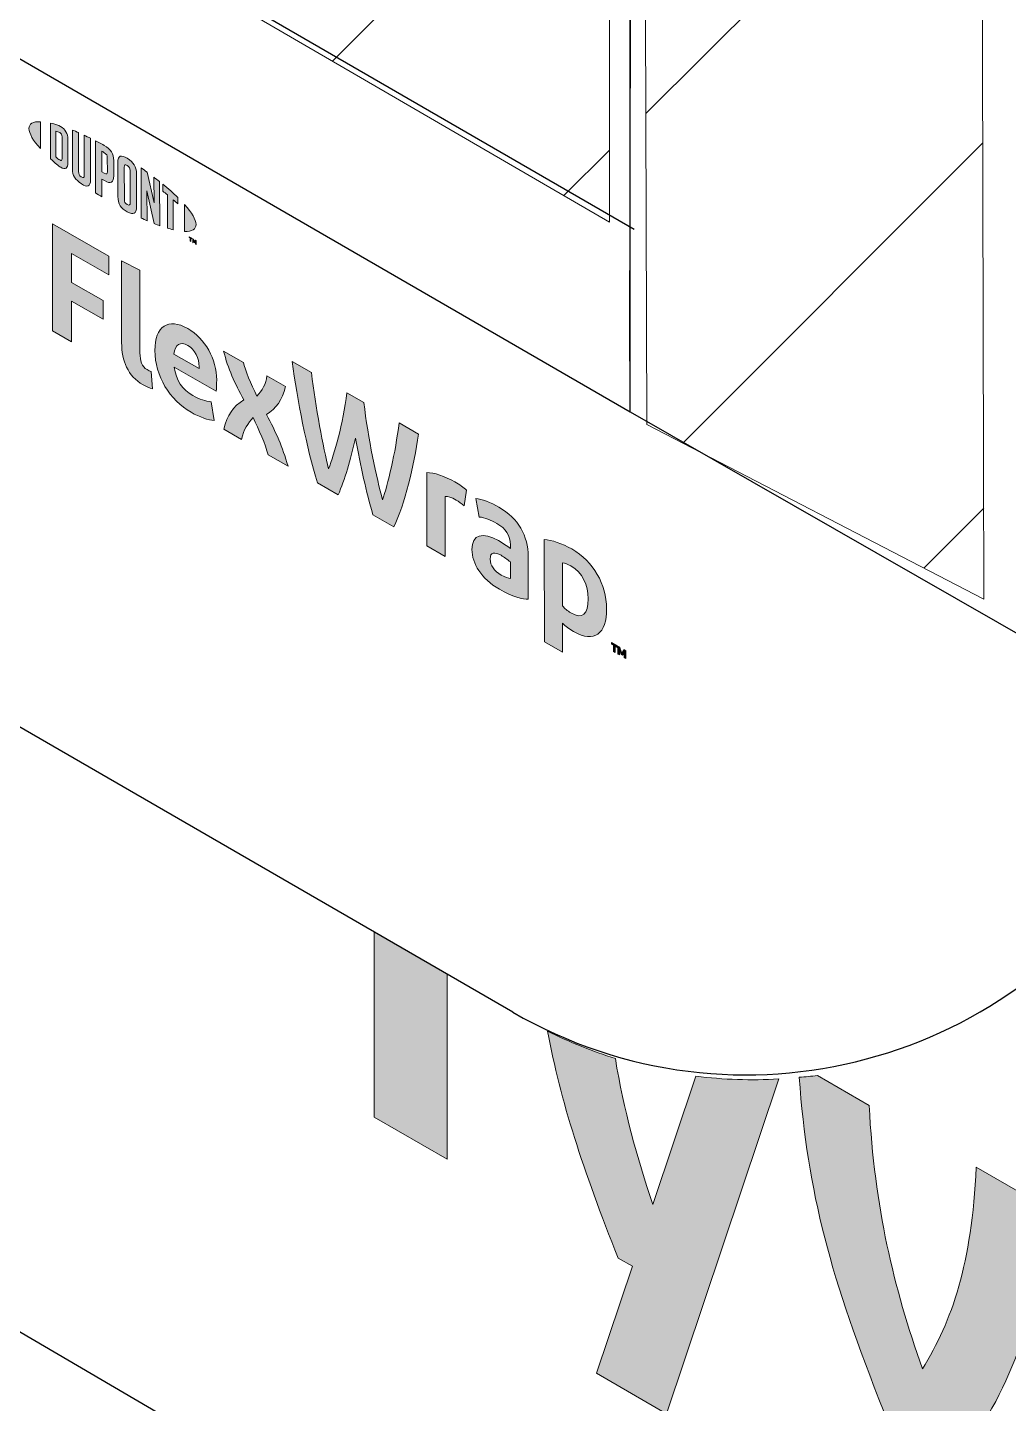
# Model space of a CAD drawing. Extents: x -1392 to 5791, y -3809 to 1722.
# Drawn here: x 5004.1 to 5042, y -2899 to -2845.8 of the extents above; entities that cross this region are included whole.
import ezdxf

# ---------------------------------------------------------------- set-up
doc = ezdxf.new("R2010")
doc.units = 0
doc.header["$MEASUREMENT"] = 0
for name, color, linetype, lineweight in [('G-ANNO-TTLB', 7, 'Continuous', 0), ('Layer 12', 7, 'Continuous', 0), ('TYVEK', 7, 'Continuous', 0), ('WALL SCRATCH', 7, 'Continuous', 0), ('X-REF - TRACED', 7, 'Continuous', 0)]:
    doc.layers.add(name, color=color, linetype=linetype, lineweight=lineweight)
pattern_1 = [(45, (0, 0), (-7.071067, 7.071069), [])]

# ---------------------------------------------------------------- blocks, each defined once
blk = doc.blocks.new('Block_348')
at = {"layer": 'TYVEK', "true_color": 0x003b71, "transparency": 33554687}
h = blk.add_hatch(color=156, dxfattribs=at)
h.dxf.hatch_style = 2
edge = h.paths.add_edge_path()
edge.add_spline(control_points=[(5005.115, -2857.536), (5005.115, -2857.536), (5005.105, -2853.395), (5005.105, -2853.395), (5005.105, -2853.395), (5007.29, -2854.65), (5007.29, -2854.65), (5007.29, -2854.65), (5007.292, -2855.372), (5007.292, -2855.372), (5007.292, -2855.372), (5005.84, -2854.538), (5005.84, -2854.538), (5005.84, -2854.538), (5005.843, -2855.662), (5005.843, -2855.662), (5005.843, -2855.662), (5007.064, -2856.363), (5007.064, -2856.363), (5007.064, -2856.363), (5007.065, -2857.085), (5007.065, -2857.085), (5007.065, -2857.085), (5005.844, -2856.384), (5005.844, -2856.384), (5005.844, -2856.384), (5005.848, -2857.958), (5005.848, -2857.958), (5005.848, -2857.958), (5005.115, -2857.536), (5005.115, -2857.536)], knot_values=[0, 0, 0, 0, 1, 1, 1, 2, 2, 2, 3, 3, 3, 4, 4, 4, 5, 5, 5, 6, 6, 6, 7, 7, 7, 8, 8, 8, 9, 9, 9, 10, 10, 10, 10], degree=3, periodic=0)
h = blk.add_hatch(color=156, dxfattribs=at)
h.dxf.hatch_style = 2
edge = h.paths.add_edge_path()
edge.add_spline(control_points=[(5008.488, -2858.38), (5008.488, -2858.699), (5008.561, -2858.912), (5008.766, -2859.03), (5008.817, -2859.059), (5008.868, -2859.083), (5008.915, -2859.098), (5008.915, -2859.098), (5008.967, -2859.772), (5008.967, -2859.772), (5008.87, -2859.74), (5008.711, -2859.672), (5008.608, -2859.613), (5008.018, -2859.274), (5007.781, -2858.695), (5007.78, -2857.985), (5007.78, -2857.985), (5007.772, -2854.826), (5007.772, -2854.826), (5007.772, -2854.826), (5008.48, -2855.186), (5008.48, -2855.186), (5008.48, -2855.186), (5008.488, -2858.38), (5008.488, -2858.38)], knot_values=[0, 0, 0, 0, 1, 1, 1, 2, 2, 2, 3, 3, 3, 4, 4, 4, 5, 5, 5, 6, 6, 6, 7, 7, 7, 8, 8, 8, 8], degree=3, periodic=0)
h = blk.add_hatch(color=156, dxfattribs=at)
h.dxf.hatch_style = 2
edge = h.paths.add_edge_path()
edge.add_spline(control_points=[(5009.799, -2858.43), (5009.799, -2858.43), (5010.774, -2858.99), (5010.774, -2858.99), (5010.774, -2858.99), (5010.774, -2858.919), (5010.774, -2858.919), (5010.773, -2858.587), (5010.618, -2858.256), (5010.336, -2858.094), (5010.039, -2857.924), (5009.844, -2858.054), (5009.799, -2858.43)], knot_values=[0, 0, 0, 0, 1, 1, 1, 2, 2, 2, 3, 3, 3, 4, 4, 4, 4], degree=3, periodic=0)
edge = h.paths.add_edge_path()
edge.add_spline(control_points=[(5011.358, -2860.991), (5011.132, -2860.979), (5010.799, -2860.871), (5010.46, -2860.676), (5009.634, -2860.202), (5009.069, -2859.275), (5009.066, -2858.293), (5009.064, -2857.352), (5009.581, -2857.011), (5010.335, -2857.444), (5011.007, -2857.83), (5011.449, -2858.633), (5011.451, -2859.426), (5011.452, -2859.603), (5011.442, -2859.751), (5011.432, -2859.864), (5011.432, -2859.864), (5009.811, -2858.933), (5009.811, -2858.933), (5009.878, -2859.444), (5010.12, -2859.796), (5010.531, -2860.031), (5010.782, -2860.176), (5011.023, -2860.249), (5011.243, -2860.269), (5011.243, -2860.269), (5011.358, -2860.991), (5011.358, -2860.991)], knot_values=[0, 0, 0, 0, 1, 1, 1, 2, 2, 2, 3, 3, 3, 4, 4, 4, 5, 5, 5, 6, 6, 6, 7, 7, 7, 8, 8, 8, 9, 9, 9, 9], degree=3, periodic=0)
h = blk.add_hatch(color=156, dxfattribs=at)
h.dxf.hatch_style = 2
edge = h.paths.add_edge_path()
edge.add_spline(control_points=[(5012.498, -2860.192), (5012.153, -2859.557), (5011.88, -2858.993), (5011.72, -2858.31), (5011.72, -2858.31), (5012.484, -2858.749), (5012.484, -2858.749), (5012.552, -2859.053), (5012.778, -2859.585), (5013.005, -2860.052), (5013.194, -2859.836), (5013.357, -2859.581), (5013.392, -2859.27), (5013.392, -2859.27), (5014.111, -2859.682), (5014.111, -2859.682), (5013.979, -2860.221), (5013.754, -2860.523), (5013.37, -2860.758), (5013.741, -2861.449), (5013.993, -2862.007), (5014.205, -2862.755), (5014.205, -2862.755), (5013.441, -2862.316), (5013.441, -2862.316), (5013.332, -2861.923), (5013.075, -2861.332), (5012.858, -2860.883), (5012.664, -2861.097), (5012.48, -2861.346), (5012.41, -2861.724), (5012.41, -2861.724), (5011.722, -2861.33), (5011.722, -2861.33), (5011.849, -2860.788), (5012.089, -2860.453), (5012.498, -2860.192)], knot_values=[0, 0, 0, 0, 1, 1, 1, 2, 2, 2, 3, 3, 3, 4, 4, 4, 5, 5, 5, 6, 6, 6, 7, 7, 7, 8, 8, 8, 9, 9, 9, 10, 10, 10, 11, 11, 11, 12, 12, 12, 12], degree=3, periodic=0)
h = blk.add_hatch(color=156, dxfattribs=at)
h.dxf.hatch_style = 2
edge = h.paths.add_edge_path()
edge.add_spline(control_points=[(5018.499, -2861.086), (5018.499, -2861.086), (5019.248, -2861.516), (5019.248, -2861.516), (5019.057, -2862.782), (5018.722, -2864.214), (5018.289, -2865.1), (5018.289, -2865.1), (5017.483, -2864.637), (5017.483, -2864.637), (5017.23, -2863.754), (5017.002, -2862.754), (5016.81, -2861.675), (5016.618, -2862.534), (5016.399, -2863.276), (5016.144, -2863.869), (5016.144, -2863.869), (5015.339, -2863.406), (5015.339, -2863.406), (5014.926, -2862.035), (5014.558, -2860.199), (5014.364, -2858.712), (5014.364, -2858.712), (5015.108, -2859.139), (5015.108, -2859.139), (5015.27, -2860.478), (5015.561, -2862.045), (5015.773, -2862.858), (5015.992, -2862.292), (5016.332, -2861.129), (5016.478, -2859.925), (5016.478, -2859.925), (5017.135, -2860.302), (5017.135, -2860.302), (5017.292, -2861.68), (5017.629, -2863.232), (5017.856, -2864.054), (5018.06, -2863.479), (5018.348, -2862.245), (5018.499, -2861.086)], knot_values=[0, 0, 0, 0, 1, 1, 1, 2, 2, 2, 3, 3, 3, 4, 4, 4, 5, 5, 5, 6, 6, 6, 7, 7, 7, 8, 8, 8, 9, 9, 9, 10, 10, 10, 11, 11, 11, 12, 12, 12, 13, 13, 13, 13], degree=3, periodic=0)
h = blk.add_hatch(color=156, dxfattribs=at)
h.dxf.hatch_style = 2
edge = h.paths.add_edge_path()
edge.add_spline(control_points=[(5020.641, -2863.361), (5020.826, -2863.467), (5021, -2863.591), (5021.103, -2863.679), (5021.103, -2863.679), (5021.002, -2864.289), (5021.002, -2864.289), (5020.915, -2864.203), (5020.807, -2864.129), (5020.699, -2864.068), (5020.509, -2863.959), (5020.381, -2863.926), (5020.274, -2863.924), (5020.274, -2863.924), (5020.279, -2866.243), (5020.279, -2866.243), (5020.279, -2866.243), (5019.571, -2865.836), (5019.571, -2865.836), (5019.571, -2865.836), (5019.565, -2863.003), (5019.565, -2863.003), (5019.841, -2863.002), (5020.272, -2863.149), (5020.641, -2863.361)], knot_values=[0, 0, 0, 0, 1, 1, 1, 2, 2, 2, 3, 3, 3, 4, 4, 4, 5, 5, 5, 6, 6, 6, 7, 7, 7, 8, 8, 8, 8], degree=3, periodic=0)
h = blk.add_hatch(color=156, dxfattribs=at)
h.dxf.hatch_style = 2
edge = h.paths.add_edge_path()
edge.add_spline(control_points=[(5022.797, -2867.091), (5022.797, -2867.091), (5022.795, -2866.458), (5022.795, -2866.458), (5022.677, -2866.361), (5022.554, -2866.272), (5022.431, -2866.202), (5022.195, -2866.066), (5022.011, -2866.067), (5022.011, -2866.345), (5022.012, -2866.593), (5022.166, -2866.812), (5022.438, -2866.968), (5022.592, -2867.056), (5022.72, -2867.094), (5022.797, -2867.091)], knot_values=[0, 0, 0, 0, 1, 1, 1, 2, 2, 2, 3, 3, 3, 4, 4, 4, 5, 5, 5, 5], degree=3, periodic=0)
edge = h.paths.add_edge_path()
edge.add_spline(control_points=[(5022.368, -2867.512), (5021.665, -2867.109), (5021.31, -2866.509), (5021.309, -2865.977), (5021.307, -2865.391), (5021.722, -2865.287), (5022.337, -2865.634), (5022.481, -2865.717), (5022.666, -2865.846), (5022.794, -2865.944), (5022.794, -2865.944), (5022.794, -2865.802), (5022.794, -2865.802), (5022.793, -2865.441), (5022.613, -2865.166), (5022.269, -2864.969), (5022.043, -2864.839), (5021.802, -2864.742), (5021.592, -2864.722), (5021.592, -2864.722), (5021.462, -2864.009), (5021.462, -2864.009), (5021.683, -2864.03), (5022.037, -2864.162), (5022.35, -2864.342), (5023.104, -2864.775), (5023.479, -2865.451), (5023.481, -2866.249), (5023.481, -2866.249), (5023.485, -2867.894), (5023.485, -2867.894), (5023.275, -2867.898), (5022.881, -2867.807), (5022.368, -2867.512)], knot_values=[0, 0, 0, 0, 1, 1, 1, 2, 2, 2, 3, 3, 3, 4, 4, 4, 5, 5, 5, 6, 6, 6, 7, 7, 7, 8, 8, 8, 9, 9, 9, 10, 10, 10, 11, 11, 11, 11], degree=3, periodic=0)
h = blk.add_hatch(color=156, dxfattribs=at)
h.dxf.hatch_style = 2
edge = h.paths.add_edge_path()
edge.add_spline(control_points=[(5025.131, -2868.425), (5025.583, -2868.685), (5025.792, -2868.486), (5025.791, -2867.877), (5025.789, -2867.344), (5025.594, -2866.877), (5025.127, -2866.609), (5024.998, -2866.536), (5024.906, -2866.512), (5024.799, -2866.498), (5024.799, -2866.498), (5024.803, -2868.154), (5024.803, -2868.154), (5024.9, -2868.257), (5024.982, -2868.34), (5025.131, -2868.425)], knot_values=[0, 0, 0, 0, 1, 1, 1, 2, 2, 2, 3, 3, 3, 4, 4, 4, 5, 5, 5, 5], degree=3, periodic=0)
edge = h.paths.add_edge_path()
edge.add_spline(control_points=[(5025.235, -2869.147), (5025.056, -2869.044), (5024.933, -2868.949), (5024.804, -2868.822), (5024.804, -2868.822), (5024.807, -2869.946), (5024.807, -2869.946), (5024.807, -2869.946), (5024.104, -2869.543), (5024.104, -2869.543), (5024.104, -2869.543), (5024.094, -2865.597), (5024.094, -2865.597), (5024.387, -2865.611), (5024.797, -2865.746), (5025.161, -2865.956), (5026.002, -2866.439), (5026.506, -2867.319), (5026.509, -2868.265), (5026.511, -2869.235), (5026.036, -2869.606), (5025.235, -2869.147)], knot_values=[0, 0, 0, 0, 1, 1, 1, 2, 2, 2, 3, 3, 3, 4, 4, 4, 5, 5, 5, 6, 6, 6, 7, 7, 7, 7], degree=3, periodic=0)
h = blk.add_hatch(color=156, dxfattribs=at)
h.dxf.hatch_style = 2
edge = h.paths.add_edge_path()
edge.add_spline(control_points=[(5027.017, -2869.752), (5027.043, -2869.839), (5027.068, -2869.906), (5027.099, -2869.976), (5027.129, -2869.941), (5027.15, -2869.901), (5027.176, -2869.843), (5027.176, -2869.843), (5027.25, -2869.885), (5027.25, -2869.885), (5027.25, -2869.885), (5027.25, -2870.191), (5027.25, -2870.191), (5027.25, -2870.191), (5027.186, -2870.154), (5027.186, -2870.154), (5027.186, -2870.154), (5027.186, -2870.013), (5027.186, -2870.013), (5027.186, -2870.013), (5027.189, -2869.967), (5027.189, -2869.967), (5027.168, -2870.001), (5027.144, -2870.036), (5027.122, -2870.062), (5027.122, -2870.062), (5027.073, -2870.034), (5027.073, -2870.034), (5027.051, -2869.982), (5027.026, -2869.918), (5027.004, -2869.859), (5027.004, -2869.859), (5027.008, -2869.911), (5027.008, -2869.911), (5027.008, -2869.911), (5027.008, -2870.052), (5027.008, -2870.052), (5027.008, -2870.052), (5026.944, -2870.015), (5026.944, -2870.015), (5026.944, -2870.015), (5026.943, -2869.709), (5026.943, -2869.709), (5026.943, -2869.709), (5027.017, -2869.752), (5027.017, -2869.752)], knot_values=[0, 0, 0, 0, 1, 1, 1, 2, 2, 2, 3, 3, 3, 4, 4, 4, 5, 5, 5, 6, 6, 6, 7, 7, 7, 8, 8, 8, 9, 9, 9, 10, 10, 10, 11, 11, 11, 12, 12, 12, 13, 13, 13, 14, 14, 14, 15, 15, 15, 15], degree=3, periodic=0)
edge = h.paths.add_edge_path()
edge.add_spline(control_points=[(5026.771, -2869.678), (5026.771, -2869.678), (5026.699, -2869.637), (5026.699, -2869.637), (5026.699, -2869.637), (5026.699, -2869.569), (5026.699, -2869.569), (5026.699, -2869.569), (5026.914, -2869.693), (5026.914, -2869.693), (5026.914, -2869.693), (5026.914, -2869.76), (5026.914, -2869.76), (5026.914, -2869.76), (5026.842, -2869.719), (5026.842, -2869.719), (5026.842, -2869.719), (5026.843, -2869.957), (5026.843, -2869.957), (5026.843, -2869.957), (5026.771, -2869.916), (5026.771, -2869.916), (5026.771, -2869.916), (5026.771, -2869.678), (5026.771, -2869.678)], knot_values=[0, 0, 0, 0, 1, 1, 1, 2, 2, 2, 3, 3, 3, 4, 4, 4, 5, 5, 5, 6, 6, 6, 7, 7, 7, 8, 8, 8, 8], degree=3, periodic=0)
at = {"layer": 'TYVEK'}
for points, knots in [([(5005.115, -2857.536), (5005.115, -2857.536), (5005.105, -2853.395), (5005.105, -2853.395), (5005.105, -2853.395), (5007.29, -2854.65), (5007.29, -2854.65), (5007.29, -2854.65), (5007.292, -2855.372), (5007.292, -2855.372), (5007.292, -2855.372), (5005.84, -2854.538), (5005.84, -2854.538), (5005.84, -2854.538), (5005.843, -2855.662), (5005.843, -2855.662), (5005.843, -2855.662), (5007.064, -2856.363), (5007.064, -2856.363), (5007.064, -2856.363), (5007.065, -2857.085), (5007.065, -2857.085), (5007.065, -2857.085), (5005.844, -2856.384), (5005.844, -2856.384), (5005.844, -2856.384), (5005.848, -2857.958), (5005.848, -2857.958), (5005.848, -2857.958), (5005.115, -2857.536), (5005.115, -2857.536)], [0, 0, 0, 0, 1, 1, 1, 2, 2, 2, 3, 3, 3, 4, 4, 4, 5, 5, 5, 6, 6, 6, 7, 7, 7, 8, 8, 8, 9, 9, 9, 10, 10, 10, 10]), ([(5008.488, -2858.38), (5008.488, -2858.699), (5008.561, -2858.912), (5008.766, -2859.03), (5008.817, -2859.059), (5008.868, -2859.083), (5008.915, -2859.098), (5008.915, -2859.098), (5008.967, -2859.772), (5008.967, -2859.772), (5008.87, -2859.74), (5008.711, -2859.672), (5008.608, -2859.613), (5008.018, -2859.274), (5007.781, -2858.695), (5007.78, -2857.985), (5007.78, -2857.985), (5007.772, -2854.826), (5007.772, -2854.826), (5007.772, -2854.826), (5008.48, -2855.186), (5008.48, -2855.186), (5008.48, -2855.186), (5008.488, -2858.38), (5008.488, -2858.38)], [0, 0, 0, 0, 1, 1, 1, 2, 2, 2, 3, 3, 3, 4, 4, 4, 5, 5, 5, 6, 6, 6, 7, 7, 7, 8, 8, 8, 8]), ([(5011.358, -2860.991), (5011.132, -2860.979), (5010.799, -2860.871), (5010.46, -2860.676), (5009.634, -2860.202), (5009.069, -2859.275), (5009.066, -2858.293), (5009.064, -2857.352), (5009.581, -2857.011), (5010.335, -2857.444), (5011.007, -2857.83), (5011.449, -2858.633), (5011.451, -2859.426), (5011.452, -2859.603), (5011.442, -2859.751), (5011.432, -2859.864), (5011.432, -2859.864), (5009.811, -2858.933), (5009.811, -2858.933), (5009.878, -2859.444), (5010.12, -2859.796), (5010.531, -2860.031), (5010.782, -2860.176), (5011.023, -2860.249), (5011.243, -2860.269), (5011.243, -2860.269), (5011.358, -2860.991), (5011.358, -2860.991)], [0, 0, 0, 0, 1, 1, 1, 2, 2, 2, 3, 3, 3, 4, 4, 4, 5, 5, 5, 6, 6, 6, 7, 7, 7, 8, 8, 8, 9, 9, 9, 9]), ([(5009.799, -2858.43), (5009.799, -2858.43), (5010.774, -2858.99), (5010.774, -2858.99), (5010.774, -2858.99), (5010.774, -2858.919), (5010.774, -2858.919), (5010.773, -2858.587), (5010.618, -2858.256), (5010.336, -2858.094), (5010.039, -2857.924), (5009.844, -2858.054), (5009.799, -2858.43)], [0, 0, 0, 0, 1, 1, 1, 2, 2, 2, 3, 3, 3, 4, 4, 4, 4]), ([(5012.498, -2860.192), (5012.153, -2859.557), (5011.88, -2858.993), (5011.72, -2858.31), (5011.72, -2858.31), (5012.484, -2858.749), (5012.484, -2858.749), (5012.552, -2859.053), (5012.778, -2859.585), (5013.005, -2860.052), (5013.194, -2859.836), (5013.357, -2859.581), (5013.392, -2859.27), (5013.392, -2859.27), (5014.111, -2859.682), (5014.111, -2859.682), (5013.979, -2860.221), (5013.754, -2860.523), (5013.37, -2860.758), (5013.741, -2861.449), (5013.993, -2862.007), (5014.205, -2862.755), (5014.205, -2862.755), (5013.441, -2862.316), (5013.441, -2862.316), (5013.332, -2861.923), (5013.075, -2861.332), (5012.858, -2860.883), (5012.664, -2861.097), (5012.48, -2861.346), (5012.41, -2861.724), (5012.41, -2861.724), (5011.722, -2861.33), (5011.722, -2861.33), (5011.849, -2860.788), (5012.089, -2860.453), (5012.498, -2860.192)], [0, 0, 0, 0, 1, 1, 1, 2, 2, 2, 3, 3, 3, 4, 4, 4, 5, 5, 5, 6, 6, 6, 7, 7, 7, 8, 8, 8, 9, 9, 9, 10, 10, 10, 11, 11, 11, 12, 12, 12, 12]), ([(5018.499, -2861.086), (5018.499, -2861.086), (5019.248, -2861.516), (5019.248, -2861.516), (5019.057, -2862.782), (5018.722, -2864.214), (5018.289, -2865.1), (5018.289, -2865.1), (5017.483, -2864.637), (5017.483, -2864.637), (5017.23, -2863.754), (5017.002, -2862.754), (5016.81, -2861.675), (5016.618, -2862.534), (5016.399, -2863.276), (5016.144, -2863.869), (5016.144, -2863.869), (5015.339, -2863.406), (5015.339, -2863.406), (5014.926, -2862.035), (5014.558, -2860.199), (5014.364, -2858.712), (5014.364, -2858.712), (5015.108, -2859.139), (5015.108, -2859.139), (5015.27, -2860.478), (5015.561, -2862.045), (5015.773, -2862.858), (5015.992, -2862.292), (5016.332, -2861.129), (5016.478, -2859.925), (5016.478, -2859.925), (5017.135, -2860.302), (5017.135, -2860.302), (5017.292, -2861.68), (5017.629, -2863.232), (5017.856, -2864.054), (5018.06, -2863.479), (5018.348, -2862.245), (5018.499, -2861.086)], [0, 0, 0, 0, 1, 1, 1, 2, 2, 2, 3, 3, 3, 4, 4, 4, 5, 5, 5, 6, 6, 6, 7, 7, 7, 8, 8, 8, 9, 9, 9, 10, 10, 10, 11, 11, 11, 12, 12, 12, 13, 13, 13, 13]), ([(5020.641, -2863.361), (5020.826, -2863.467), (5021, -2863.591), (5021.103, -2863.679), (5021.103, -2863.679), (5021.002, -2864.289), (5021.002, -2864.289), (5020.915, -2864.203), (5020.807, -2864.129), (5020.699, -2864.068), (5020.509, -2863.959), (5020.381, -2863.926), (5020.274, -2863.924), (5020.274, -2863.924), (5020.279, -2866.243), (5020.279, -2866.243), (5020.279, -2866.243), (5019.571, -2865.836), (5019.571, -2865.836), (5019.571, -2865.836), (5019.565, -2863.003), (5019.565, -2863.003), (5019.841, -2863.002), (5020.272, -2863.149), (5020.641, -2863.361)], [0, 0, 0, 0, 1, 1, 1, 2, 2, 2, 3, 3, 3, 4, 4, 4, 5, 5, 5, 6, 6, 6, 7, 7, 7, 8, 8, 8, 8]), ([(5022.368, -2867.512), (5021.665, -2867.109), (5021.31, -2866.509), (5021.309, -2865.977), (5021.307, -2865.391), (5021.722, -2865.287), (5022.337, -2865.634), (5022.481, -2865.717), (5022.666, -2865.846), (5022.794, -2865.944), (5022.794, -2865.944), (5022.794, -2865.802), (5022.794, -2865.802), (5022.793, -2865.441), (5022.613, -2865.166), (5022.269, -2864.969), (5022.043, -2864.839), (5021.802, -2864.742), (5021.592, -2864.722), (5021.592, -2864.722), (5021.462, -2864.009), (5021.462, -2864.009), (5021.683, -2864.03), (5022.037, -2864.162), (5022.35, -2864.342), (5023.104, -2864.775), (5023.479, -2865.451), (5023.481, -2866.249), (5023.481, -2866.249), (5023.485, -2867.894), (5023.485, -2867.894), (5023.275, -2867.898), (5022.881, -2867.807), (5022.368, -2867.512)], [0, 0, 0, 0, 1, 1, 1, 2, 2, 2, 3, 3, 3, 4, 4, 4, 5, 5, 5, 6, 6, 6, 7, 7, 7, 8, 8, 8, 9, 9, 9, 10, 10, 10, 11, 11, 11, 11]), ([(5025.235, -2869.147), (5025.056, -2869.044), (5024.933, -2868.949), (5024.804, -2868.822), (5024.804, -2868.822), (5024.807, -2869.946), (5024.807, -2869.946), (5024.807, -2869.946), (5024.104, -2869.543), (5024.104, -2869.543), (5024.104, -2869.543), (5024.094, -2865.597), (5024.094, -2865.597), (5024.387, -2865.611), (5024.797, -2865.746), (5025.161, -2865.956), (5026.002, -2866.439), (5026.506, -2867.319), (5026.509, -2868.265), (5026.511, -2869.235), (5026.036, -2869.606), (5025.235, -2869.147)], [0, 0, 0, 0, 1, 1, 1, 2, 2, 2, 3, 3, 3, 4, 4, 4, 5, 5, 5, 6, 6, 6, 7, 7, 7, 7]), ([(5022.797, -2867.091), (5022.797, -2867.091), (5022.795, -2866.458), (5022.795, -2866.458), (5022.677, -2866.361), (5022.554, -2866.272), (5022.431, -2866.202), (5022.195, -2866.066), (5022.011, -2866.067), (5022.011, -2866.345), (5022.012, -2866.593), (5022.166, -2866.812), (5022.438, -2866.968), (5022.592, -2867.056), (5022.72, -2867.094), (5022.797, -2867.091)], [0, 0, 0, 0, 1, 1, 1, 2, 2, 2, 3, 3, 3, 4, 4, 4, 5, 5, 5, 5]), ([(5025.131, -2868.425), (5025.583, -2868.685), (5025.792, -2868.486), (5025.791, -2867.877), (5025.789, -2867.344), (5025.594, -2866.877), (5025.127, -2866.609), (5024.998, -2866.536), (5024.906, -2866.512), (5024.799, -2866.498), (5024.799, -2866.498), (5024.803, -2868.154), (5024.803, -2868.154), (5024.9, -2868.257), (5024.982, -2868.34), (5025.131, -2868.425)], [0, 0, 0, 0, 1, 1, 1, 2, 2, 2, 3, 3, 3, 4, 4, 4, 5, 5, 5, 5]), ([(5026.771, -2869.678), (5026.771, -2869.678), (5026.699, -2869.637), (5026.699, -2869.637), (5026.699, -2869.637), (5026.699, -2869.569), (5026.699, -2869.569), (5026.699, -2869.569), (5026.914, -2869.693), (5026.914, -2869.693), (5026.914, -2869.693), (5026.914, -2869.76), (5026.914, -2869.76), (5026.914, -2869.76), (5026.842, -2869.719), (5026.842, -2869.719), (5026.842, -2869.719), (5026.843, -2869.957), (5026.843, -2869.957), (5026.843, -2869.957), (5026.771, -2869.916), (5026.771, -2869.916), (5026.771, -2869.916), (5026.771, -2869.678), (5026.771, -2869.678)], [0, 0, 0, 0, 1, 1, 1, 2, 2, 2, 3, 3, 3, 4, 4, 4, 5, 5, 5, 6, 6, 6, 7, 7, 7, 8, 8, 8, 8]), ([(5027.017, -2869.752), (5027.043, -2869.839), (5027.068, -2869.906), (5027.099, -2869.976), (5027.129, -2869.941), (5027.15, -2869.901), (5027.176, -2869.843), (5027.176, -2869.843), (5027.25, -2869.885), (5027.25, -2869.885), (5027.25, -2869.885), (5027.25, -2870.191), (5027.25, -2870.191), (5027.25, -2870.191), (5027.186, -2870.154), (5027.186, -2870.154), (5027.186, -2870.154), (5027.186, -2870.013), (5027.186, -2870.013), (5027.186, -2870.013), (5027.189, -2869.967), (5027.189, -2869.967), (5027.168, -2870.001), (5027.144, -2870.036), (5027.122, -2870.062), (5027.122, -2870.062), (5027.073, -2870.034), (5027.073, -2870.034), (5027.051, -2869.982), (5027.026, -2869.918), (5027.004, -2869.859), (5027.004, -2869.859), (5027.008, -2869.911), (5027.008, -2869.911), (5027.008, -2869.911), (5027.008, -2870.052), (5027.008, -2870.052), (5027.008, -2870.052), (5026.944, -2870.015), (5026.944, -2870.015), (5026.944, -2870.015), (5026.943, -2869.709), (5026.943, -2869.709), (5026.943, -2869.709), (5027.017, -2869.752), (5027.017, -2869.752)], [0, 0, 0, 0, 1, 1, 1, 2, 2, 2, 3, 3, 3, 4, 4, 4, 5, 5, 5, 6, 6, 6, 7, 7, 7, 8, 8, 8, 9, 9, 9, 10, 10, 10, 11, 11, 11, 12, 12, 12, 13, 13, 13, 14, 14, 14, 15, 15, 15, 15])]:
    blk.add_open_spline(points, degree=3, knots=knots, dxfattribs=at)
blk = doc.blocks.new('Block_349')
at = {"layer": 'TYVEK', "true_color": 0x003b71, "transparency": 33554687}
h = blk.add_hatch(color=156, dxfattribs=at)
h.dxf.hatch_style = 2
edge = h.paths.add_edge_path()
edge.add_spline(control_points=[(5004.202, -2849.717), (5004.203, -2849.908), (5004.363, -2850.178), (5004.643, -2850.492), (5004.643, -2850.492), (5004.641, -2849.452), (5004.641, -2849.452), (5004.362, -2849.443), (5004.202, -2849.528), (5004.202, -2849.717)], knot_values=[0, 0, 0, 0, 1, 1, 1, 2, 2, 2, 3, 3, 3, 3], degree=3, periodic=0)
h = blk.add_hatch(color=156, dxfattribs=at)
h.dxf.hatch_style = 2
edge = h.paths.add_edge_path()
edge.add_spline(control_points=[(5005.483, -2850.877), (5005.484, -2850.957), (5005.442, -2850.96), (5005.392, -2850.931), (5005.354, -2850.909), (5005.294, -2850.858), (5005.245, -2850.815), (5005.245, -2850.815), (5005.243, -2849.821), (5005.243, -2849.821), (5005.292, -2849.834), (5005.351, -2849.852), (5005.39, -2849.874), (5005.44, -2849.903), (5005.481, -2849.953), (5005.481, -2850.033), (5005.481, -2850.033), (5005.483, -2850.877), (5005.483, -2850.877)], knot_values=[0, 0, 0, 0, 1, 1, 1, 2, 2, 2, 3, 3, 3, 4, 4, 4, 5, 5, 5, 6, 6, 6, 6], degree=3, periodic=0)
edge = h.paths.add_edge_path()
edge.add_spline(control_points=[(5005.422, -2849.633), (5005.344, -2849.588), (5005.231, -2849.55), (5005.027, -2849.506), (5005.027, -2849.506), (5005.031, -2850.884), (5005.031, -2850.884), (5005.21, -2851.049), (5005.348, -2851.165), (5005.426, -2851.21), (5005.606, -2851.313), (5005.707, -2851.244), (5005.706, -2851.04), (5005.706, -2851.04), (5005.704, -2850.126), (5005.704, -2850.126), (5005.704, -2849.922), (5005.602, -2849.737), (5005.422, -2849.633)], knot_values=[0, 0, 0, 0, 1, 1, 1, 2, 2, 2, 3, 3, 3, 4, 4, 4, 5, 5, 5, 6, 6, 6, 6], degree=3, periodic=0)
h = blk.add_hatch(color=156, dxfattribs=at)
h.dxf.hatch_style = 2
edge = h.paths.add_edge_path()
edge.add_spline(control_points=[(5006.334, -2851.527), (5006.334, -2851.606), (5006.311, -2851.643), (5006.224, -2851.582), (5006.139, -2851.521), (5006.117, -2851.467), (5006.116, -2851.372), (5006.116, -2851.372), (5006.113, -2849.873), (5006.113, -2849.873), (5006.056, -2849.847), (5005.931, -2849.795), (5005.877, -2849.773), (5005.877, -2849.773), (5005.881, -2851.29), (5005.881, -2851.29), (5005.881, -2851.532), (5005.984, -2851.685), (5006.225, -2851.855), (5006.446, -2852.011), (5006.581, -2851.96), (5006.58, -2851.691), (5006.58, -2851.691), (5006.576, -2850.089), (5006.576, -2850.089), (5006.53, -2850.066), (5006.379, -2849.994), (5006.33, -2849.972), (5006.33, -2849.972), (5006.334, -2851.527), (5006.334, -2851.527)], knot_values=[0, 0, 0, 0, 1, 1, 1, 2, 2, 2, 3, 3, 3, 4, 4, 4, 5, 5, 5, 6, 6, 6, 7, 7, 7, 8, 8, 8, 9, 9, 9, 10, 10, 10, 10], degree=3, periodic=0)
h = blk.add_hatch(color=156, dxfattribs=at)
h.dxf.hatch_style = 2
edge = h.paths.add_edge_path()
edge.add_spline(control_points=[(5007.229, -2851.382), (5007.229, -2851.469), (5007.203, -2851.498), (5007.103, -2851.441), (5007.103, -2851.441), (5007.017, -2851.392), (5007.017, -2851.392), (5007.017, -2851.392), (5007.015, -2850.595), (5007.015, -2850.595), (5007.053, -2850.615), (5007.073, -2850.626), (5007.097, -2850.64), (5007.205, -2850.702), (5007.227, -2850.762), (5007.227, -2850.85), (5007.227, -2850.85), (5007.229, -2851.382), (5007.229, -2851.382)], knot_values=[0, 0, 0, 0, 1, 1, 1, 2, 2, 2, 3, 3, 3, 4, 4, 4, 5, 5, 5, 6, 6, 6, 6], degree=3, periodic=0)
edge = h.paths.add_edge_path()
edge.add_spline(control_points=[(5007.11, -2850.366), (5007.067, -2850.341), (5006.911, -2850.258), (5006.768, -2850.186), (5006.768, -2850.186), (5006.773, -2852.204), (5006.773, -2852.204), (5006.822, -2852.235), (5006.95, -2852.316), (5007.019, -2852.358), (5007.019, -2852.358), (5007.017, -2851.672), (5007.017, -2851.672), (5007.017, -2851.672), (5007.114, -2851.727), (5007.114, -2851.727), (5007.371, -2851.874), (5007.478, -2851.803), (5007.477, -2851.546), (5007.477, -2851.546), (5007.476, -2850.952), (5007.476, -2850.952), (5007.475, -2850.701), (5007.354, -2850.506), (5007.11, -2850.366)], knot_values=[0, 0, 0, 0, 1, 1, 1, 2, 2, 2, 3, 3, 3, 4, 4, 4, 5, 5, 5, 6, 6, 6, 7, 7, 7, 8, 8, 8, 8], degree=3, periodic=0)
h = blk.add_hatch(color=156, dxfattribs=at)
h.dxf.hatch_style = 2
edge = h.paths.add_edge_path()
edge.add_spline(control_points=[(5008.109, -2852.592), (5008.109, -2852.671), (5008.086, -2852.699), (5007.999, -2852.652), (5007.909, -2852.604), (5007.885, -2852.546), (5007.885, -2852.463), (5007.885, -2852.463), (5007.882, -2851.205), (5007.882, -2851.205), (5007.882, -2851.122), (5007.906, -2851.09), (5007.995, -2851.145), (5008.082, -2851.198), (5008.106, -2851.254), (5008.106, -2851.333), (5008.106, -2851.333), (5008.109, -2852.592), (5008.109, -2852.592)], knot_values=[0, 0, 0, 0, 1, 1, 1, 2, 2, 2, 3, 3, 3, 4, 4, 4, 5, 5, 5, 6, 6, 6, 6], degree=3, periodic=0)
edge = h.paths.add_edge_path()
edge.add_spline(control_points=[(5007.995, -2850.863), (5007.767, -2850.719), (5007.631, -2850.757), (5007.632, -2851.023), (5007.632, -2851.023), (5007.635, -2852.343), (5007.635, -2852.343), (5007.636, -2852.624), (5007.759, -2852.81), (5008, -2852.936), (5008.235, -2853.059), (5008.358, -2853.027), (5008.357, -2852.728), (5008.357, -2852.728), (5008.354, -2851.468), (5008.354, -2851.468), (5008.354, -2851.184), (5008.242, -2851.019), (5007.995, -2850.863)], knot_values=[0, 0, 0, 0, 1, 1, 1, 2, 2, 2, 3, 3, 3, 4, 4, 4, 5, 5, 5, 6, 6, 6, 6], degree=3, periodic=0)
h = blk.add_hatch(color=156, dxfattribs=at)
h.dxf.hatch_style = 2
edge = h.paths.add_edge_path()
edge.add_spline(control_points=[(5009.038, -2852.585), (5009.038, -2852.585), (5008.763, -2851.402), (5008.763, -2851.402), (5008.689, -2851.348), (5008.599, -2851.285), (5008.53, -2851.238), (5008.53, -2851.238), (5008.535, -2853.175), (5008.535, -2853.175), (5008.583, -2853.197), (5008.707, -2853.252), (5008.771, -2853.28), (5008.771, -2853.28), (5008.749, -2852.127), (5008.749, -2852.127), (5008.749, -2852.127), (5009.04, -2853.389), (5009.04, -2853.389), (5009.102, -2853.414), (5009.191, -2853.447), (5009.25, -2853.468), (5009.25, -2853.468), (5009.246, -2851.766), (5009.246, -2851.766), (5009.185, -2851.717), (5009.073, -2851.631), (5009.019, -2851.591), (5009.019, -2851.591), (5009.038, -2852.585), (5009.038, -2852.585)], knot_values=[0, 0, 0, 0, 1, 1, 1, 2, 2, 2, 3, 3, 3, 4, 4, 4, 5, 5, 5, 6, 6, 6, 7, 7, 7, 8, 8, 8, 9, 9, 9, 10, 10, 10, 10], degree=3, periodic=0)
h = blk.add_hatch(color=156, dxfattribs=at)
h.dxf.hatch_style = 2
edge = h.paths.add_edge_path()
edge.add_spline(control_points=[(5009.369, -2852.134), (5009.429, -2852.181), (5009.489, -2852.229), (5009.548, -2852.278), (5009.548, -2852.278), (5009.551, -2853.566), (5009.551, -2853.566), (5009.605, -2853.582), (5009.705, -2853.609), (5009.771, -2853.625), (5009.771, -2853.625), (5009.768, -2852.465), (5009.768, -2852.465), (5009.832, -2852.521), (5009.893, -2852.575), (5009.948, -2852.624), (5009.948, -2852.624), (5009.947, -2852.376), (5009.947, -2852.376), (5009.773, -2852.206), (5009.586, -2852.042), (5009.368, -2851.864), (5009.368, -2851.864), (5009.369, -2852.134), (5009.369, -2852.134)], knot_values=[0, 0, 0, 0, 1, 1, 1, 2, 2, 2, 3, 3, 3, 4, 4, 4, 5, 5, 5, 6, 6, 6, 7, 7, 7, 8, 8, 8, 8], degree=3, periodic=0)
h = blk.add_hatch(color=156, dxfattribs=at)
h.dxf.hatch_style = 2
edge = h.paths.add_edge_path()
edge.add_spline(control_points=[(5010.653, -2853.421), (5010.654, -2853.611), (5010.494, -2853.697), (5010.214, -2853.69), (5010.214, -2853.69), (5010.212, -2852.65), (5010.212, -2852.65), (5010.492, -2852.963), (5010.653, -2853.232), (5010.653, -2853.421)], knot_values=[0, 0, 0, 0, 1, 1, 1, 2, 2, 2, 3, 3, 3, 3], degree=3, periodic=0)
h = blk.add_hatch(color=156, dxfattribs=at)
h.dxf.hatch_style = 2
edge = h.paths.add_edge_path()
edge.add_spline(control_points=[(5010.524, -2853.971), (5010.524, -2853.971), (5010.551, -2853.987), (5010.551, -2853.987), (5010.551, -2853.987), (5010.59, -2854.08), (5010.59, -2854.08), (5010.59, -2854.08), (5010.629, -2854.032), (5010.629, -2854.032), (5010.629, -2854.032), (5010.655, -2854.047), (5010.655, -2854.047), (5010.655, -2854.047), (5010.655, -2854.196), (5010.655, -2854.196), (5010.655, -2854.196), (5010.631, -2854.183), (5010.631, -2854.183), (5010.631, -2854.183), (5010.631, -2854.076), (5010.631, -2854.076), (5010.631, -2854.076), (5010.591, -2854.125), (5010.591, -2854.125), (5010.591, -2854.125), (5010.588, -2854.123), (5010.588, -2854.123), (5010.588, -2854.123), (5010.548, -2854.029), (5010.548, -2854.029), (5010.548, -2854.029), (5010.548, -2854.135), (5010.548, -2854.135), (5010.548, -2854.135), (5010.524, -2854.121), (5010.524, -2854.121), (5010.524, -2854.121), (5010.524, -2853.971), (5010.524, -2853.971)], knot_values=[0, 0, 0, 0, 1, 1, 1, 2, 2, 2, 3, 3, 3, 4, 4, 4, 5, 5, 5, 6, 6, 6, 7, 7, 7, 8, 8, 8, 9, 9, 9, 10, 10, 10, 11, 11, 11, 12, 12, 12, 13, 13, 13, 13], degree=3, periodic=0)
edge = h.paths.add_edge_path()
edge.add_spline(control_points=[(5010.431, -2853.944), (5010.431, -2853.944), (5010.391, -2853.921), (5010.391, -2853.921), (5010.391, -2853.921), (5010.391, -2853.895), (5010.391, -2853.895), (5010.391, -2853.895), (5010.496, -2853.955), (5010.496, -2853.955), (5010.496, -2853.955), (5010.496, -2853.982), (5010.496, -2853.982), (5010.496, -2853.982), (5010.456, -2853.959), (5010.456, -2853.959), (5010.456, -2853.959), (5010.456, -2854.082), (5010.456, -2854.082), (5010.456, -2854.082), (5010.431, -2854.068), (5010.431, -2854.068), (5010.431, -2854.068), (5010.431, -2853.944), (5010.431, -2853.944)], knot_values=[0, 0, 0, 0, 1, 1, 1, 2, 2, 2, 3, 3, 3, 4, 4, 4, 5, 5, 5, 6, 6, 6, 7, 7, 7, 8, 8, 8, 8], degree=3, periodic=0)
at = {"layer": 'TYVEK'}
for points, knots in [([(5004.202, -2849.717), (5004.203, -2849.908), (5004.363, -2850.178), (5004.643, -2850.492), (5004.643, -2850.492), (5004.641, -2849.452), (5004.641, -2849.452), (5004.362, -2849.443), (5004.202, -2849.528), (5004.202, -2849.717)], [0, 0, 0, 0, 1, 1, 1, 2, 2, 2, 3, 3, 3, 3]), ([(5005.422, -2849.633), (5005.344, -2849.588), (5005.231, -2849.55), (5005.027, -2849.506), (5005.027, -2849.506), (5005.031, -2850.884), (5005.031, -2850.884), (5005.21, -2851.049), (5005.348, -2851.165), (5005.426, -2851.21), (5005.606, -2851.313), (5005.707, -2851.244), (5005.706, -2851.04), (5005.706, -2851.04), (5005.704, -2850.126), (5005.704, -2850.126), (5005.704, -2849.922), (5005.602, -2849.737), (5005.422, -2849.633)], [0, 0, 0, 0, 1, 1, 1, 2, 2, 2, 3, 3, 3, 4, 4, 4, 5, 5, 5, 6, 6, 6, 6]), ([(5005.483, -2850.877), (5005.484, -2850.957), (5005.442, -2850.96), (5005.392, -2850.931), (5005.354, -2850.909), (5005.294, -2850.858), (5005.245, -2850.815), (5005.245, -2850.815), (5005.243, -2849.821), (5005.243, -2849.821), (5005.292, -2849.834), (5005.351, -2849.852), (5005.39, -2849.874), (5005.44, -2849.903), (5005.481, -2849.953), (5005.481, -2850.033), (5005.481, -2850.033), (5005.483, -2850.877), (5005.483, -2850.877)], [0, 0, 0, 0, 1, 1, 1, 2, 2, 2, 3, 3, 3, 4, 4, 4, 5, 5, 5, 6, 6, 6, 6]), ([(5006.334, -2851.527), (5006.334, -2851.606), (5006.311, -2851.643), (5006.224, -2851.582), (5006.139, -2851.521), (5006.117, -2851.467), (5006.116, -2851.372), (5006.116, -2851.372), (5006.113, -2849.873), (5006.113, -2849.873), (5006.056, -2849.847), (5005.931, -2849.795), (5005.877, -2849.773), (5005.877, -2849.773), (5005.881, -2851.29), (5005.881, -2851.29), (5005.881, -2851.532), (5005.984, -2851.685), (5006.225, -2851.855), (5006.446, -2852.011), (5006.581, -2851.96), (5006.58, -2851.691), (5006.58, -2851.691), (5006.576, -2850.089), (5006.576, -2850.089), (5006.53, -2850.066), (5006.379, -2849.994), (5006.33, -2849.972), (5006.33, -2849.972), (5006.334, -2851.527), (5006.334, -2851.527)], [0, 0, 0, 0, 1, 1, 1, 2, 2, 2, 3, 3, 3, 4, 4, 4, 5, 5, 5, 6, 6, 6, 7, 7, 7, 8, 8, 8, 9, 9, 9, 10, 10, 10, 10]), ([(5007.11, -2850.366), (5007.067, -2850.341), (5006.911, -2850.258), (5006.768, -2850.186), (5006.768, -2850.186), (5006.773, -2852.204), (5006.773, -2852.204), (5006.822, -2852.235), (5006.95, -2852.316), (5007.019, -2852.358), (5007.019, -2852.358), (5007.017, -2851.672), (5007.017, -2851.672), (5007.017, -2851.672), (5007.114, -2851.727), (5007.114, -2851.727), (5007.371, -2851.874), (5007.478, -2851.803), (5007.477, -2851.546), (5007.477, -2851.546), (5007.476, -2850.952), (5007.476, -2850.952), (5007.475, -2850.701), (5007.354, -2850.506), (5007.11, -2850.366)], [0, 0, 0, 0, 1, 1, 1, 2, 2, 2, 3, 3, 3, 4, 4, 4, 5, 5, 5, 6, 6, 6, 7, 7, 7, 8, 8, 8, 8]), ([(5007.229, -2851.382), (5007.229, -2851.469), (5007.203, -2851.498), (5007.103, -2851.441), (5007.103, -2851.441), (5007.017, -2851.392), (5007.017, -2851.392), (5007.017, -2851.392), (5007.015, -2850.595), (5007.015, -2850.595), (5007.053, -2850.615), (5007.073, -2850.626), (5007.097, -2850.64), (5007.205, -2850.702), (5007.227, -2850.762), (5007.227, -2850.85), (5007.227, -2850.85), (5007.229, -2851.382), (5007.229, -2851.382)], [0, 0, 0, 0, 1, 1, 1, 2, 2, 2, 3, 3, 3, 4, 4, 4, 5, 5, 5, 6, 6, 6, 6]), ([(5007.995, -2850.863), (5007.767, -2850.719), (5007.631, -2850.757), (5007.632, -2851.023), (5007.632, -2851.023), (5007.635, -2852.343), (5007.635, -2852.343), (5007.636, -2852.624), (5007.759, -2852.81), (5008, -2852.936), (5008.235, -2853.059), (5008.358, -2853.027), (5008.357, -2852.728), (5008.357, -2852.728), (5008.354, -2851.468), (5008.354, -2851.468), (5008.354, -2851.184), (5008.242, -2851.019), (5007.995, -2850.863)], [0, 0, 0, 0, 1, 1, 1, 2, 2, 2, 3, 3, 3, 4, 4, 4, 5, 5, 5, 6, 6, 6, 6]), ([(5008.109, -2852.592), (5008.109, -2852.671), (5008.086, -2852.699), (5007.999, -2852.652), (5007.909, -2852.604), (5007.885, -2852.546), (5007.885, -2852.463), (5007.885, -2852.463), (5007.882, -2851.205), (5007.882, -2851.205), (5007.882, -2851.122), (5007.906, -2851.09), (5007.995, -2851.145), (5008.082, -2851.198), (5008.106, -2851.254), (5008.106, -2851.333), (5008.106, -2851.333), (5008.109, -2852.592), (5008.109, -2852.592)], [0, 0, 0, 0, 1, 1, 1, 2, 2, 2, 3, 3, 3, 4, 4, 4, 5, 5, 5, 6, 6, 6, 6]), ([(5009.038, -2852.585), (5009.038, -2852.585), (5008.763, -2851.402), (5008.763, -2851.402), (5008.689, -2851.348), (5008.599, -2851.285), (5008.53, -2851.238), (5008.53, -2851.238), (5008.535, -2853.175), (5008.535, -2853.175), (5008.583, -2853.197), (5008.707, -2853.252), (5008.771, -2853.28), (5008.771, -2853.28), (5008.749, -2852.127), (5008.749, -2852.127), (5008.749, -2852.127), (5009.04, -2853.389), (5009.04, -2853.389), (5009.102, -2853.414), (5009.191, -2853.447), (5009.25, -2853.468), (5009.25, -2853.468), (5009.246, -2851.766), (5009.246, -2851.766), (5009.185, -2851.717), (5009.073, -2851.631), (5009.019, -2851.591), (5009.019, -2851.591), (5009.038, -2852.585), (5009.038, -2852.585)], [0, 0, 0, 0, 1, 1, 1, 2, 2, 2, 3, 3, 3, 4, 4, 4, 5, 5, 5, 6, 6, 6, 7, 7, 7, 8, 8, 8, 9, 9, 9, 10, 10, 10, 10]), ([(5009.369, -2852.134), (5009.429, -2852.181), (5009.489, -2852.229), (5009.548, -2852.278), (5009.548, -2852.278), (5009.551, -2853.566), (5009.551, -2853.566), (5009.605, -2853.582), (5009.705, -2853.609), (5009.771, -2853.625), (5009.771, -2853.625), (5009.768, -2852.465), (5009.768, -2852.465), (5009.832, -2852.521), (5009.893, -2852.575), (5009.948, -2852.624), (5009.948, -2852.624), (5009.947, -2852.376), (5009.947, -2852.376), (5009.773, -2852.206), (5009.586, -2852.042), (5009.368, -2851.864), (5009.368, -2851.864), (5009.369, -2852.134), (5009.369, -2852.134)], [0, 0, 0, 0, 1, 1, 1, 2, 2, 2, 3, 3, 3, 4, 4, 4, 5, 5, 5, 6, 6, 6, 7, 7, 7, 8, 8, 8, 8]), ([(5010.653, -2853.421), (5010.654, -2853.611), (5010.494, -2853.697), (5010.214, -2853.69), (5010.214, -2853.69), (5010.212, -2852.65), (5010.212, -2852.65), (5010.492, -2852.963), (5010.653, -2853.232), (5010.653, -2853.421)], [0, 0, 0, 0, 1, 1, 1, 2, 2, 2, 3, 3, 3, 3]), ([(5010.431, -2853.944), (5010.431, -2853.944), (5010.391, -2853.921), (5010.391, -2853.921), (5010.391, -2853.921), (5010.391, -2853.895), (5010.391, -2853.895), (5010.391, -2853.895), (5010.496, -2853.955), (5010.496, -2853.955), (5010.496, -2853.955), (5010.496, -2853.982), (5010.496, -2853.982), (5010.496, -2853.982), (5010.456, -2853.959), (5010.456, -2853.959), (5010.456, -2853.959), (5010.456, -2854.082), (5010.456, -2854.082), (5010.456, -2854.082), (5010.431, -2854.068), (5010.431, -2854.068), (5010.431, -2854.068), (5010.431, -2853.944), (5010.431, -2853.944)], [0, 0, 0, 0, 1, 1, 1, 2, 2, 2, 3, 3, 3, 4, 4, 4, 5, 5, 5, 6, 6, 6, 7, 7, 7, 8, 8, 8, 8]), ([(5010.524, -2853.971), (5010.524, -2853.971), (5010.551, -2853.987), (5010.551, -2853.987), (5010.551, -2853.987), (5010.59, -2854.08), (5010.59, -2854.08), (5010.59, -2854.08), (5010.629, -2854.032), (5010.629, -2854.032), (5010.629, -2854.032), (5010.655, -2854.047), (5010.655, -2854.047), (5010.655, -2854.047), (5010.655, -2854.196), (5010.655, -2854.196), (5010.655, -2854.196), (5010.631, -2854.183), (5010.631, -2854.183), (5010.631, -2854.183), (5010.631, -2854.076), (5010.631, -2854.076), (5010.631, -2854.076), (5010.591, -2854.125), (5010.591, -2854.125), (5010.591, -2854.125), (5010.588, -2854.123), (5010.588, -2854.123), (5010.588, -2854.123), (5010.548, -2854.029), (5010.548, -2854.029), (5010.548, -2854.029), (5010.548, -2854.135), (5010.548, -2854.135), (5010.548, -2854.135), (5010.524, -2854.121), (5010.524, -2854.121), (5010.524, -2854.121), (5010.524, -2853.971), (5010.524, -2853.971)], [0, 0, 0, 0, 1, 1, 1, 2, 2, 2, 3, 3, 3, 4, 4, 4, 5, 5, 5, 6, 6, 6, 7, 7, 7, 8, 8, 8, 9, 9, 9, 10, 10, 10, 11, 11, 11, 12, 12, 12, 13, 13, 13, 13])]:
    blk.add_open_spline(points, degree=3, knots=knots, dxfattribs=at)
blk = doc.blocks.new('Block_347')
at = {"layer": 'TYVEK'}
for name in ['Block_349', 'Block_348']:
    blk.add_blockref(name, (0, 0), dxfattribs=at)
blk = doc.blocks.new('Block_902')
at = {"layer": 'X-REF - TRACED', "true_color": 0x848484, "transparency": 33554687}
h = blk.add_hatch(color=252, dxfattribs=at)
h.dxf.hatch_style = 2
h.paths.add_polyline_path([(5020.346, -2882.38), (5020.346, -2889.53), (5017.536, -2887.91), (5017.536, -2880.75)])
h = blk.add_hatch(color=252, dxfattribs=at)
h.dxf.hatch_style = 2
edge = h.paths.add_edge_path()
edge.add_spline(control_points=[(5043.486, -2891.4), (5043.096, -2895.69), (5042.256, -2898.11), (5040.216, -2901), (5040.216, -2901), (5037.216, -2899.27), (5037.216, -2899.27), (5035.166, -2894.16), (5034.266, -2890.8), (5033.946, -2886.36), (5034.186, -2886.35), (5034.416, -2886.33), (5034.646, -2886.29), (5034.646, -2886.29), (5036.646, -2887.45), (5036.646, -2887.45), (5036.856, -2891.42), (5037.586, -2894.45), (5038.706, -2897.63), (5039.856, -2895.76), (5040.606, -2893.58), (5040.786, -2889.84), (5040.786, -2889.84), (5043.486, -2891.4), (5043.486, -2891.4)], knot_values=[0, 0, 0, 0, 1, 1, 1, 2, 2, 2, 3, 3, 3, 4, 4, 4, 5, 5, 5, 6, 6, 6, 7, 7, 7, 8, 8, 8, 8], degree=3, periodic=0)
at = {"layer": 'X-REF - TRACED'}
blk.add_lwpolyline([(5020.346, -2882.38), (5020.346, -2889.53), (5017.536, -2887.91), (5017.536, -2880.75)], close=True, dxfattribs=at)
blk.add_open_spline([(5043.486, -2891.4), (5043.096, -2895.69), (5042.256, -2898.11), (5040.216, -2901), (5040.216, -2901), (5037.216, -2899.27), (5037.216, -2899.27), (5035.166, -2894.16), (5034.266, -2890.8), (5033.946, -2886.36), (5034.186, -2886.35), (5034.416, -2886.33), (5034.646, -2886.29), (5034.646, -2886.29), (5036.646, -2887.45), (5036.646, -2887.45), (5036.856, -2891.42), (5037.586, -2894.45), (5038.706, -2897.63), (5039.856, -2895.76), (5040.606, -2893.58), (5040.786, -2889.84), (5040.786, -2889.84), (5043.486, -2891.4), (5043.486, -2891.4)], degree=3, knots=[0, 0, 0, 0, 1, 1, 1, 2, 2, 2, 3, 3, 3, 4, 4, 4, 5, 5, 5, 6, 6, 6, 7, 7, 7, 8, 8, 8, 8], dxfattribs=at)
blk = doc.blocks.new('Block_901')
at = {"layer": 'X-REF - TRACED', "true_color": 0x848484, "transparency": 33554687}
h = blk.add_hatch(color=252, dxfattribs=at)
h.dxf.hatch_style = 2
edge = h.paths.add_edge_path()
edge.add_spline(control_points=[(5033.156, -2886.43), (5033.156, -2886.43), (5028.816, -2899.37), (5028.816, -2899.37), (5028.816, -2899.37), (5026.116, -2897.8), (5026.116, -2897.8), (5026.116, -2897.8), (5027.506, -2893.66), (5027.506, -2893.66), (5027.506, -2893.66), (5026.956, -2893.35), (5026.956, -2893.35), (5025.586, -2889.92), (5024.736, -2887.29), (5024.226, -2884.58), (5025.076, -2885.01), (5025.956, -2885.36), (5026.846, -2885.64), (5027.176, -2887.63), (5027.666, -2889.43), (5028.296, -2891.28), (5028.296, -2891.28), (5029.956, -2886.32), (5029.956, -2886.32), (5031.026, -2886.46), (5032.096, -2886.49), (5033.156, -2886.43)], knot_values=[0, 0, 0, 0, 1, 1, 1, 2, 2, 2, 3, 3, 3, 4, 4, 4, 5, 5, 5, 6, 6, 6, 7, 7, 7, 8, 8, 8, 9, 9, 9, 9], degree=3, periodic=0)
at = {"layer": 'X-REF - TRACED'}
blk.add_open_spline([(5033.156, -2886.43), (5033.156, -2886.43), (5028.816, -2899.37), (5028.816, -2899.37), (5028.816, -2899.37), (5026.116, -2897.8), (5026.116, -2897.8), (5026.116, -2897.8), (5027.506, -2893.66), (5027.506, -2893.66), (5027.506, -2893.66), (5026.956, -2893.35), (5026.956, -2893.35), (5025.586, -2889.92), (5024.736, -2887.29), (5024.226, -2884.58), (5025.076, -2885.01), (5025.956, -2885.36), (5026.846, -2885.64), (5027.176, -2887.63), (5027.666, -2889.43), (5028.296, -2891.28), (5028.296, -2891.28), (5029.956, -2886.32), (5029.956, -2886.32), (5031.026, -2886.46), (5032.096, -2886.49), (5033.156, -2886.43)], degree=3, knots=[0, 0, 0, 0, 1, 1, 1, 2, 2, 2, 3, 3, 3, 4, 4, 4, 5, 5, 5, 6, 6, 6, 7, 7, 7, 8, 8, 8, 9, 9, 9, 9], dxfattribs=at)
blk.add_blockref('Block_902', (0, 0), dxfattribs=at)
blk = doc.blocks.new('Block_900')
at = {"layer": 'X-REF - TRACED'}
blk.add_blockref('Block_901', (0, 0), dxfattribs=at)
blk = doc.blocks.new('Block_899')
at = {"layer": 'X-REF - TRACED'}
blk.add_blockref('Block_900', (0, 0), dxfattribs=at)
blk = doc.blocks.new('Block_898')
at = {"layer": 'X-REF - TRACED'}
blk.add_blockref('Block_899', (0, 0), dxfattribs=at)

msp = doc.modelspace()

# ---------------------------------------------------------------- hatches: boundary and pattern name
at = {"layer": 'G-ANNO-TTLB', "true_color": 0xff00ff, "transparency": 33554687}
h = msp.add_hatch(color=6, dxfattribs=at)
edge = h.paths.add_edge_path()
edge.add_spline(control_points=[(5472, -3692.604), (5472, -3692.604), (2542.482, -3692.604), (2542.482, -3692.604), (2542.482, -3692.604), (2542.482, -1235.604), (2542.482, -1235.604), (2542.482, -1235.604), (5472, -1235.604), (5472, -1235.604), (5472, -1235.604), (5472, -3692.604), (5472, -3692.604)], knot_values=[0, 0, 0, 0, 1, 1, 1, 2, 2, 2, 3, 3, 3, 4, 4, 4, 4], degree=3, periodic=0)
edge = h.paths.add_edge_path()
edge.add_spline(control_points=[(2551.482, -1244.604), (2551.482, -1244.604), (2551.482, -3683.604), (2551.482, -3683.604), (2551.482, -3683.604), (5463, -3683.604), (5463, -3683.604), (5463, -3683.604), (5463, -1244.604), (5463, -1244.604), (5463, -1244.604), (2551.482, -1244.604), (2551.482, -1244.604)], knot_values=[0, 0, 0, 0, 1, 1, 1, 2, 2, 2, 3, 3, 3, 4, 4, 4, 4], degree=3, periodic=0)
edge.add_line((2551.482, -1244.604), (2551.482, -1244.604))
at = {"layer": 'Layer 12', "true_color": 0x000000, "transparency": 33554687}
h = msp.add_hatch(dxfattribs=at)
h.set_pattern_fill('_U', color=18, scale=10, angle=45, style=2, pattern_type=0)
h.set_pattern_definition(pattern_1)
h.paths.add_polyline_path([(5028.068, -2861.152), (5041.082, -2867.894), (5040.704, -2714.807), (5027.566, -2706.936)])
h = msp.add_hatch(dxfattribs=at)
h.set_pattern_fill('_U', color=18, scale=10, angle=45, style=2, pattern_type=0)
h.set_pattern_definition(pattern_1)
h.paths.add_polyline_path([(5026.623, -2839.191), (5026.623, -2853.33), (4950.919, -2809.338), (4963.12, -2802.391)])

# ---------------------------------------------------------------- linework, layer by layer
at = {"layer": 'G-ANNO-TTLB'}
for points in [[(5472, -3692.604), (5472, -3692.604), (2542.482, -3692.604), (2542.482, -3692.604), (2542.482, -3692.604), (2542.482, -1235.604), (2542.482, -1235.604), (2542.482, -1235.604), (5472, -1235.604), (5472, -1235.604), (5472, -1235.604), (5472, -3692.604), (5472, -3692.604)], [(2551.482, -1244.604), (2551.482, -1244.604), (2551.482, -3683.604), (2551.482, -3683.604), (2551.482, -3683.604), (5463, -3683.604), (5463, -3683.604), (5463, -3683.604), (5463, -1244.604), (5463, -1244.604), (5463, -1244.604), (2551.482, -1244.604), (2551.482, -1244.604)]]:
    msp.add_open_spline(points, degree=3, knots=[0, 0, 0, 0, 1, 1, 1, 2, 2, 2, 3, 3, 3, 4, 4, 4, 4], dxfattribs=at)
at = {"layer": 'Layer 12'}
for points in [[(5028.068, -2861.152), (5041.082, -2867.894), (5040.704, -2714.807), (5027.566, -2706.936)], [(5026.623, -2839.191), (5026.623, -2853.33), (4950.919, -2809.338), (4963.12, -2802.391)]]:
    msp.add_lwpolyline(points, close=True, dxfattribs=at)
at = {"layer": 'TYVEK', "color": 18, "lineweight": 25, "true_color": 0x000000}
msp.add_line((5027.413, -2860.653), (5027.463, -2689.692), dxfattribs=at)
at = {"layer": 'TYVEK', "color": 4, "lineweight": 25, "true_color": 0x00ffff}
for p, q in [((5027.413, -2860.653), (5027.463, -2689.692)), ((4950.906, -2809.25), (5027.577, -2853.604)), ((5027.409, -2858.7), (5027.463, -2821.987)), ((4986.628, -2837.06), (5027.413, -2860.653)), ((5027.413, -2860.653), (5049.224, -2873.158)), ((5022.885, -2883.848), (4996.817, -2868.767))]:
    msp.add_line(p, q, dxfattribs=at)
msp.add_lwpolyline([(5027.464, -2886.473)], dxfattribs=at)
msp.add_open_spline([(5022.885, -2883.848), (5031.491, -2888.826), (5042.504, -2885.885), (5047.483, -2877.279), (5049.068, -2874.539), (5049.902, -2871.43), (5049.902, -2868.265)], degree=3, knots=[0, 0, 0, 0, 1, 1, 1, 2, 2, 2, 2], dxfattribs=at)
at = {"layer": 'WALL SCRATCH', "color": 18, "lineweight": 25, "true_color": 0x000000}
msp.add_line((4905.922, -2839.086), (5075.206, -2937.83), dxfattribs=at)
at = {"layer": 'WALL SCRATCH', "color": 252, "lineweight": 25, "true_color": 0x848484}
msp.add_lwpolyline([(5017.796, -2897.912)], dxfattribs=at)

# ---------------------------------------------------------------- block references
at = {"layer": 'TYVEK'}
msp.add_blockref('Block_347', (0, 0), dxfattribs=at)
at = {"layer": 'X-REF - TRACED'}
msp.add_blockref('Block_898', (0, 0), dxfattribs=at)

doc.saveas('drawing.dxf')
